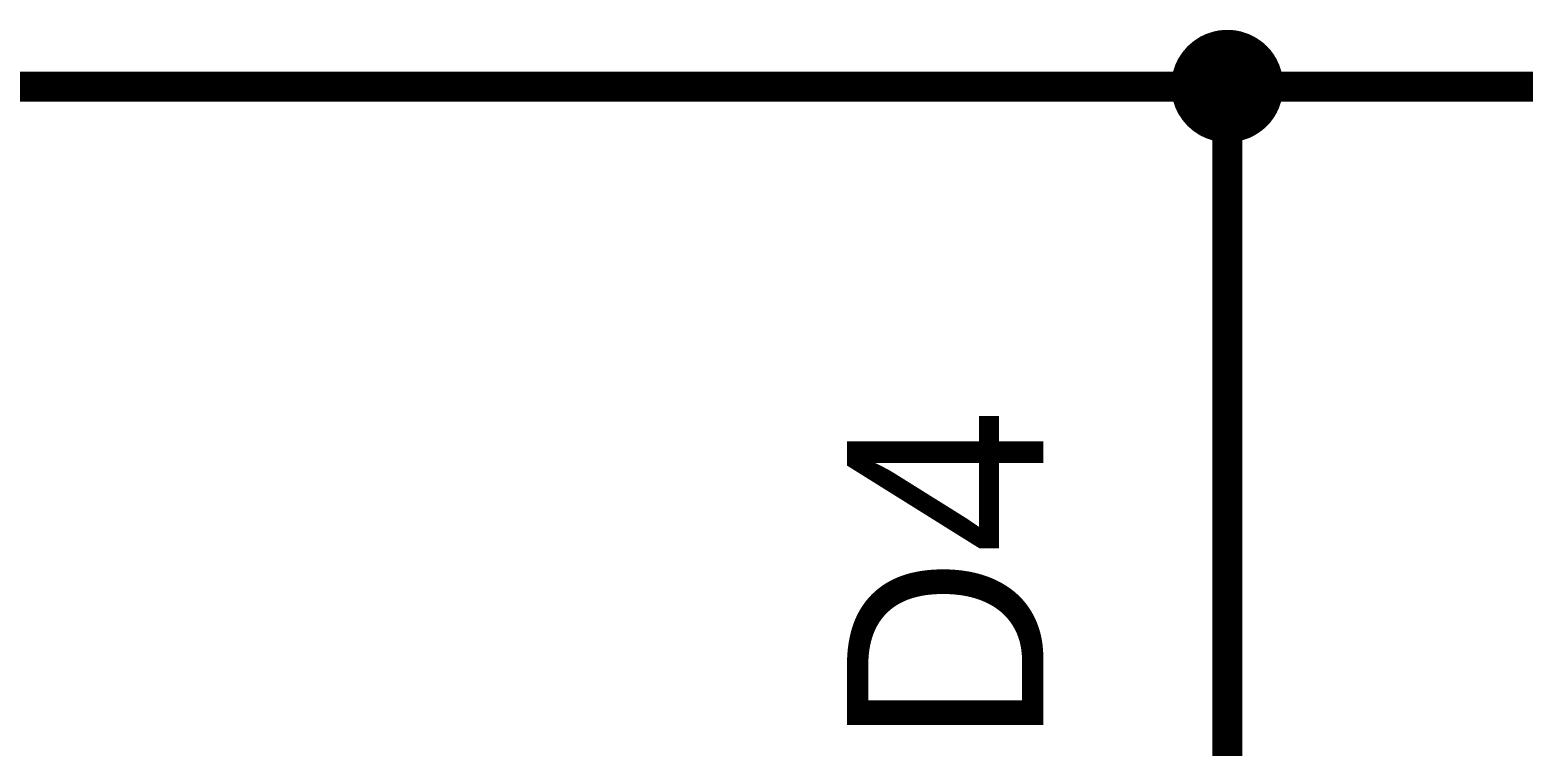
# Model space of a CAD drawing. Header units: millimetres. Extents: x 0 to 20.9, y 0 to 9.5.
# Drawn here: x 1.531 to 2.116, y 7.442 to 7.722 of the extents above; entities that cross this region are included whole.
import ezdxf

# ---------------------------------------------------------------- set-up
doc = ezdxf.new("R2010")
doc.units = ezdxf.units.MM
doc.header["$MEASUREMENT"] = 0
doc.layers.add('Sheet', color=255, linetype='Continuous')

msp = doc.modelspace()

# ---------------------------------------------------------------- linework, layer by layer
at = {"layer": 'Sheet'}
for points, const_width in [([(1.98006, 7.69995), (1.98006, 7.701), (1.98017, 7.70204), (1.98027, 7.70298), (1.98048, 7.70403), (1.98069, 7.70497), (1.981, 7.70591), (1.98131, 7.70685), (1.98163, 7.70779), (1.98205, 7.70862), (1.98246, 7.70956), (1.98299, 7.7104), (1.98351, 7.71113), (1.98403, 7.71196), (1.98466, 7.71269), (1.98528, 7.71342), (1.98591, 7.71416), (1.98664, 7.71478), (1.98737, 7.71541), (1.9881, 7.71603), (1.98894, 7.71656), (1.98967, 7.71708), (1.9905, 7.7176), (1.99144, 7.71802), (1.99228, 7.71844), (1.99322, 7.71875), (1.99416, 7.71906), (1.9951, 7.71938), (1.99604, 7.71959), (1.99708, 7.71979), (1.99802, 7.7199), (1.99907, 7.72), (2.00011, 7.72)], 0.0039), ([(1.98006, 7.69995), (1.98006, 7.701), (1.98017, 7.70204), (1.98027, 7.70298), (1.98048, 7.70403), (1.98069, 7.70497), (1.981, 7.70591), (1.98131, 7.70685), (1.98163, 7.70779), (1.98205, 7.70862), (1.98246, 7.70956), (1.98299, 7.7104), (1.98351, 7.71113), (1.98403, 7.71196), (1.98466, 7.71269), (1.98528, 7.71342), (1.98591, 7.71416), (1.98664, 7.71478), (1.98737, 7.71541), (1.9881, 7.71603), (1.98894, 7.71656), (1.98967, 7.71708), (1.9905, 7.7176), (1.99144, 7.71802), (1.99228, 7.71844), (1.99322, 7.71875), (1.99416, 7.71906), (1.9951, 7.71938), (1.99604, 7.71959), (1.99708, 7.71979), (1.99802, 7.7199), (1.99907, 7.72), (2.00011, 7.72)], 0.0039), ([(1.98006, 7.69995), (1.98006, 7.701), (1.98017, 7.70204), (1.98027, 7.70298), (1.98048, 7.70403), (1.98069, 7.70497), (1.981, 7.70591), (1.98131, 7.70685), (1.98163, 7.70779), (1.98205, 7.70862), (1.98246, 7.70956), (1.98299, 7.7104), (1.98351, 7.71113), (1.98403, 7.71196), (1.98466, 7.71269), (1.98528, 7.71342), (1.98591, 7.71416), (1.98664, 7.71478), (1.98737, 7.71541), (1.9881, 7.71603), (1.98894, 7.71656), (1.98967, 7.71708), (1.9905, 7.7176), (1.99144, 7.71802), (1.99228, 7.71844), (1.99322, 7.71875), (1.99416, 7.71906), (1.9951, 7.71938), (1.99604, 7.71959), (1.99708, 7.71979), (1.99802, 7.7199), (1.99907, 7.72), (2.00011, 7.72)], 0.0039), ([(1.98006, 7.69995), (1.98006, 7.701), (1.98017, 7.70204), (1.98027, 7.70298), (1.98048, 7.70403), (1.98069, 7.70497), (1.981, 7.70591), (1.98131, 7.70685), (1.98163, 7.70779), (1.98205, 7.70862), (1.98246, 7.70956), (1.98299, 7.7104), (1.98351, 7.71113), (1.98403, 7.71196), (1.98466, 7.71269), (1.98528, 7.71342), (1.98591, 7.71416), (1.98664, 7.71478), (1.98737, 7.71541), (1.9881, 7.71603), (1.98894, 7.71656), (1.98967, 7.71708), (1.9905, 7.7176), (1.99144, 7.71802), (1.99228, 7.71844), (1.99322, 7.71875), (1.99416, 7.71906), (1.9951, 7.71938), (1.99604, 7.71959), (1.99708, 7.71979), (1.99802, 7.7199), (1.99907, 7.72), (2.00011, 7.72)], 0.0039), ([(1.98006, 7.69995), (1.98006, 7.701), (1.98017, 7.70204), (1.98027, 7.70298), (1.98048, 7.70403), (1.98069, 7.70497), (1.981, 7.70591), (1.98131, 7.70685), (1.98163, 7.70779), (1.98205, 7.70862), (1.98246, 7.70956), (1.98299, 7.7104), (1.98351, 7.71113), (1.98403, 7.71196), (1.98466, 7.71269), (1.98528, 7.71342), (1.98591, 7.71416), (1.98664, 7.71478), (1.98737, 7.71541), (1.9881, 7.71603), (1.98894, 7.71656), (1.98967, 7.71708), (1.9905, 7.7176), (1.99144, 7.71802), (1.99228, 7.71844), (1.99322, 7.71875), (1.99416, 7.71906), (1.9951, 7.71938), (1.99604, 7.71959), (1.99708, 7.71979), (1.99802, 7.7199), (1.99907, 7.72), (2.00011, 7.72)], 0.0039), ([(1.98006, 7.69995), (1.98006, 7.701), (1.98017, 7.70204), (1.98027, 7.70298), (1.98048, 7.70403), (1.98069, 7.70497), (1.981, 7.70591), (1.98131, 7.70685), (1.98163, 7.70779), (1.98205, 7.70862), (1.98246, 7.70956), (1.98299, 7.7104), (1.98351, 7.71113), (1.98403, 7.71196), (1.98466, 7.71269), (1.98528, 7.71342), (1.98591, 7.71416), (1.98664, 7.71478), (1.98737, 7.71541), (1.9881, 7.71603), (1.98894, 7.71656), (1.98967, 7.71708), (1.9905, 7.7176), (1.99144, 7.71802), (1.99228, 7.71844), (1.99322, 7.71875), (1.99416, 7.71906), (1.9951, 7.71938), (1.99604, 7.71959), (1.99708, 7.71979), (1.99802, 7.7199), (1.99907, 7.72), (2.00011, 7.72)], 0.0039), ([(1.98006, 7.69995), (1.98006, 7.701), (1.98017, 7.70204), (1.98027, 7.70298), (1.98048, 7.70403), (1.98069, 7.70497), (1.981, 7.70591), (1.98131, 7.70685), (1.98163, 7.70779), (1.98205, 7.70862), (1.98246, 7.70956), (1.98299, 7.7104), (1.98351, 7.71113), (1.98403, 7.71196), (1.98466, 7.71269), (1.98528, 7.71342), (1.98591, 7.71416), (1.98664, 7.71478), (1.98737, 7.71541), (1.9881, 7.71603), (1.98894, 7.71656), (1.98967, 7.71708), (1.9905, 7.7176), (1.99144, 7.71802), (1.99228, 7.71844), (1.99322, 7.71875), (1.99416, 7.71906), (1.9951, 7.71938), (1.99604, 7.71959), (1.99708, 7.71979), (1.99802, 7.7199), (1.99907, 7.72), (2.00011, 7.72)], 0.0039), ([(1.98006, 7.69995), (1.98006, 7.701), (1.98017, 7.70204), (1.98027, 7.70298), (1.98048, 7.70403), (1.98069, 7.70497), (1.981, 7.70591), (1.98131, 7.70685), (1.98163, 7.70779), (1.98205, 7.70862), (1.98246, 7.70956), (1.98299, 7.7104), (1.98351, 7.71113), (1.98403, 7.71196), (1.98466, 7.71269), (1.98528, 7.71342), (1.98591, 7.71416), (1.98664, 7.71478), (1.98737, 7.71541), (1.9881, 7.71603), (1.98894, 7.71656), (1.98967, 7.71708), (1.9905, 7.7176), (1.99144, 7.71802), (1.99228, 7.71844), (1.99322, 7.71875), (1.99416, 7.71906), (1.9951, 7.71938), (1.99604, 7.71959), (1.99708, 7.71979), (1.99802, 7.7199), (1.99907, 7.72), (2.00011, 7.72)], 0.0039), ([(2.00011, 7.72), (2.00011, 7.72)], 0.0039), ([(2.00011, 7.72), (2.00115, 7.72), (2.0022, 7.7199), (2.00314, 7.71979), (2.00418, 7.71959), (2.00512, 7.71938), (2.00606, 7.71906), (2.007, 7.71875), (2.00794, 7.71844), (2.00878, 7.71802), (2.00961, 7.7176), (2.01045, 7.71708), (2.01128, 7.71656), (2.01201, 7.71603), (2.01285, 7.71541), (2.01358, 7.71478), (2.01421, 7.71416), (2.01494, 7.71342), (2.01557, 7.71269), (2.01609, 7.71196), (2.01671, 7.71113), (2.01713, 7.7104), (2.01765, 7.70956), (2.01807, 7.70862), (2.01849, 7.70779), (2.0188, 7.70685), (2.01912, 7.70591), (2.01943, 7.70497), (2.01964, 7.70403), (2.01985, 7.70298), (2.01995, 7.70204), (2.02006, 7.701), (2.02006, 7.69995)], 0.0039), ([(2.00011, 7.72), (2.00011, 7.72)], 0.0039), ([(2.00011, 7.72), (2.00115, 7.72), (2.0022, 7.7199), (2.00314, 7.71979), (2.00418, 7.71959), (2.00512, 7.71938), (2.00606, 7.71906), (2.007, 7.71875), (2.00794, 7.71844), (2.00878, 7.71802), (2.00961, 7.7176), (2.01045, 7.71708), (2.01128, 7.71656), (2.01201, 7.71603), (2.01285, 7.71541), (2.01358, 7.71478), (2.01421, 7.71416), (2.01494, 7.71342), (2.01557, 7.71269), (2.01609, 7.71196), (2.01671, 7.71113), (2.01713, 7.7104), (2.01765, 7.70956), (2.01807, 7.70862), (2.01849, 7.70779), (2.0188, 7.70685), (2.01912, 7.70591), (2.01943, 7.70497), (2.01964, 7.70403), (2.01985, 7.70298), (2.01995, 7.70204), (2.02006, 7.701), (2.02006, 7.69995)], 0.0039), ([(2.00011, 7.72), (2.00011, 7.72)], 0.0039), ([(2.00011, 7.72), (2.00115, 7.72), (2.0022, 7.7199), (2.00314, 7.71979), (2.00418, 7.71959), (2.00512, 7.71938), (2.00606, 7.71906), (2.007, 7.71875), (2.00794, 7.71844), (2.00878, 7.71802), (2.00961, 7.7176), (2.01045, 7.71708), (2.01128, 7.71656), (2.01201, 7.71603), (2.01285, 7.71541), (2.01358, 7.71478), (2.01421, 7.71416), (2.01494, 7.71342), (2.01557, 7.71269), (2.01609, 7.71196), (2.01671, 7.71113), (2.01713, 7.7104), (2.01765, 7.70956), (2.01807, 7.70862), (2.01849, 7.70779), (2.0188, 7.70685), (2.01912, 7.70591), (2.01943, 7.70497), (2.01964, 7.70403), (2.01985, 7.70298), (2.01995, 7.70204), (2.02006, 7.701), (2.02006, 7.69995)], 0.0039), ([(2.00011, 7.72), (2.00011, 7.72)], 0.0039), ([(2.00011, 7.72), (2.00115, 7.72), (2.0022, 7.7199), (2.00314, 7.71979), (2.00418, 7.71959), (2.00512, 7.71938), (2.00606, 7.71906), (2.007, 7.71875), (2.00794, 7.71844), (2.00878, 7.71802), (2.00961, 7.7176), (2.01045, 7.71708), (2.01128, 7.71656), (2.01201, 7.71603), (2.01285, 7.71541), (2.01358, 7.71478), (2.01421, 7.71416), (2.01494, 7.71342), (2.01557, 7.71269), (2.01609, 7.71196), (2.01671, 7.71113), (2.01713, 7.7104), (2.01765, 7.70956), (2.01807, 7.70862), (2.01849, 7.70779), (2.0188, 7.70685), (2.01912, 7.70591), (2.01943, 7.70497), (2.01964, 7.70403), (2.01985, 7.70298), (2.01995, 7.70204), (2.02006, 7.701), (2.02006, 7.69995)], 0.0039), ([(2.00011, 7.72), (2.00011, 7.72)], 0.0039), ([(2.00011, 7.72), (2.00115, 7.72), (2.0022, 7.7199), (2.00314, 7.71979), (2.00418, 7.71959), (2.00512, 7.71938), (2.00606, 7.71906), (2.007, 7.71875), (2.00794, 7.71844), (2.00878, 7.71802), (2.00961, 7.7176), (2.01045, 7.71708), (2.01128, 7.71656), (2.01201, 7.71603), (2.01285, 7.71541), (2.01358, 7.71478), (2.01421, 7.71416), (2.01494, 7.71342), (2.01557, 7.71269), (2.01609, 7.71196), (2.01671, 7.71113), (2.01713, 7.7104), (2.01765, 7.70956), (2.01807, 7.70862), (2.01849, 7.70779), (2.0188, 7.70685), (2.01912, 7.70591), (2.01943, 7.70497), (2.01964, 7.70403), (2.01985, 7.70298), (2.01995, 7.70204), (2.02006, 7.701), (2.02006, 7.69995)], 0.0039), ([(2.00011, 7.72), (2.00011, 7.72)], 0.0039), ([(2.00011, 7.72), (2.00115, 7.72), (2.0022, 7.7199), (2.00314, 7.71979), (2.00418, 7.71959), (2.00512, 7.71938), (2.00606, 7.71906), (2.007, 7.71875), (2.00794, 7.71844), (2.00878, 7.71802), (2.00961, 7.7176), (2.01045, 7.71708), (2.01128, 7.71656), (2.01201, 7.71603), (2.01285, 7.71541), (2.01358, 7.71478), (2.01421, 7.71416), (2.01494, 7.71342), (2.01557, 7.71269), (2.01609, 7.71196), (2.01671, 7.71113), (2.01713, 7.7104), (2.01765, 7.70956), (2.01807, 7.70862), (2.01849, 7.70779), (2.0188, 7.70685), (2.01912, 7.70591), (2.01943, 7.70497), (2.01964, 7.70403), (2.01985, 7.70298), (2.01995, 7.70204), (2.02006, 7.701), (2.02006, 7.69995)], 0.0039), ([(2.00011, 7.72), (2.00011, 7.72)], 0.0039), ([(2.00011, 7.72), (2.00115, 7.72), (2.0022, 7.7199), (2.00314, 7.71979), (2.00418, 7.71959), (2.00512, 7.71938), (2.00606, 7.71906), (2.007, 7.71875), (2.00794, 7.71844), (2.00878, 7.71802), (2.00961, 7.7176), (2.01045, 7.71708), (2.01128, 7.71656), (2.01201, 7.71603), (2.01285, 7.71541), (2.01358, 7.71478), (2.01421, 7.71416), (2.01494, 7.71342), (2.01557, 7.71269), (2.01609, 7.71196), (2.01671, 7.71113), (2.01713, 7.7104), (2.01765, 7.70956), (2.01807, 7.70862), (2.01849, 7.70779), (2.0188, 7.70685), (2.01912, 7.70591), (2.01943, 7.70497), (2.01964, 7.70403), (2.01985, 7.70298), (2.01995, 7.70204), (2.02006, 7.701), (2.02006, 7.69995)], 0.0039), ([(2.00011, 7.72), (2.00011, 7.72)], 0.0039), ([(2.00011, 7.72), (2.00115, 7.72), (2.0022, 7.7199), (2.00314, 7.71979), (2.00418, 7.71959), (2.00512, 7.71938), (2.00606, 7.71906), (2.007, 7.71875), (2.00794, 7.71844), (2.00878, 7.71802), (2.00961, 7.7176), (2.01045, 7.71708), (2.01128, 7.71656), (2.01201, 7.71603), (2.01285, 7.71541), (2.01358, 7.71478), (2.01421, 7.71416), (2.01494, 7.71342), (2.01557, 7.71269), (2.01609, 7.71196), (2.01671, 7.71113), (2.01713, 7.7104), (2.01765, 7.70956), (2.01807, 7.70862), (2.01849, 7.70779), (2.0188, 7.70685), (2.01912, 7.70591), (2.01943, 7.70497), (2.01964, 7.70403), (2.01985, 7.70298), (2.01995, 7.70204), (2.02006, 7.701), (2.02006, 7.69995)], 0.0039), ([(1.00079, 7.49925), (1.00079, 7.69974), (1.4001, 7.69974), (2.00074, 7.69974), (2.40005, 7.69974), (3.00069, 7.69974), (3.40084, 7.69974), (4.00064, 7.69974), (4.40079, 7.69974), (5.00059, 7.69974), (5.40074, 7.69974), (6.00054, 7.69974), (6.40069, 7.69974), (7.00049, 7.69974), (7.40064, 7.69974), (8.00044, 7.69974), (8.40059, 7.69974), (9.00039, 7.69974), (9.40054, 7.69974), (10.00034, 7.69974), (10.40049, 7.69974), (11.00029, 7.69974)], 0.0118), ([(2.00011, 7.69995), (2.00011, 7.49998)], 0.0118), ([(2.00011, 7.6799), (1.99907, 7.6799), (1.99802, 7.68001), (1.99708, 7.68011), (1.99604, 7.68032), (1.9951, 7.68053), (1.99416, 7.68084), (1.99322, 7.68116), (1.99228, 7.68147), (1.99144, 7.68189), (1.9905, 7.68231), (1.98967, 7.68283), (1.98894, 7.68335), (1.9881, 7.68387), (1.98737, 7.6845), (1.98664, 7.68513), (1.98591, 7.68575), (1.98528, 7.68648), (1.98466, 7.68721), (1.98403, 7.68795), (1.98351, 7.68878), (1.98299, 7.68951), (1.98246, 7.69035), (1.98205, 7.69129), (1.98163, 7.69212), (1.98131, 7.69306), (1.981, 7.694), (1.98069, 7.69494), (1.98048, 7.69588), (1.98027, 7.69693), (1.98017, 7.69787), (1.98006, 7.69891), (1.98006, 7.69995)], 0.0039), ([(1.98006, 7.69995), (1.98006, 7.69995)], 0.0039), ([(2.00011, 7.6799), (1.99907, 7.6799), (1.99802, 7.68001), (1.99708, 7.68011), (1.99604, 7.68032), (1.9951, 7.68053), (1.99416, 7.68084), (1.99322, 7.68116), (1.99228, 7.68147), (1.99144, 7.68189), (1.9905, 7.68231), (1.98967, 7.68283), (1.98894, 7.68335), (1.9881, 7.68387), (1.98737, 7.6845), (1.98664, 7.68513), (1.98591, 7.68575), (1.98528, 7.68648), (1.98466, 7.68721), (1.98403, 7.68795), (1.98351, 7.68878), (1.98299, 7.68951), (1.98246, 7.69035), (1.98205, 7.69129), (1.98163, 7.69212), (1.98131, 7.69306), (1.981, 7.694), (1.98069, 7.69494), (1.98048, 7.69588), (1.98027, 7.69693), (1.98017, 7.69787), (1.98006, 7.69891), (1.98006, 7.69995)], 0.0039), ([(1.98006, 7.69995), (1.98006, 7.69995)], 0.0039), ([(2.00011, 7.6799), (1.99907, 7.6799), (1.99802, 7.68001), (1.99708, 7.68011), (1.99604, 7.68032), (1.9951, 7.68053), (1.99416, 7.68084), (1.99322, 7.68116), (1.99228, 7.68147), (1.99144, 7.68189), (1.9905, 7.68231), (1.98967, 7.68283), (1.98894, 7.68335), (1.9881, 7.68387), (1.98737, 7.6845), (1.98664, 7.68513), (1.98591, 7.68575), (1.98528, 7.68648), (1.98466, 7.68721), (1.98403, 7.68795), (1.98351, 7.68878), (1.98299, 7.68951), (1.98246, 7.69035), (1.98205, 7.69129), (1.98163, 7.69212), (1.98131, 7.69306), (1.981, 7.694), (1.98069, 7.69494), (1.98048, 7.69588), (1.98027, 7.69693), (1.98017, 7.69787), (1.98006, 7.69891), (1.98006, 7.69995)], 0.0039), ([(1.98006, 7.69995), (1.98006, 7.69995)], 0.0039), ([(2.00011, 7.6799), (1.99907, 7.6799), (1.99802, 7.68001), (1.99708, 7.68011), (1.99604, 7.68032), (1.9951, 7.68053), (1.99416, 7.68084), (1.99322, 7.68116), (1.99228, 7.68147), (1.99144, 7.68189), (1.9905, 7.68231), (1.98967, 7.68283), (1.98894, 7.68335), (1.9881, 7.68387), (1.98737, 7.6845), (1.98664, 7.68513), (1.98591, 7.68575), (1.98528, 7.68648), (1.98466, 7.68721), (1.98403, 7.68795), (1.98351, 7.68878), (1.98299, 7.68951), (1.98246, 7.69035), (1.98205, 7.69129), (1.98163, 7.69212), (1.98131, 7.69306), (1.981, 7.694), (1.98069, 7.69494), (1.98048, 7.69588), (1.98027, 7.69693), (1.98017, 7.69787), (1.98006, 7.69891), (1.98006, 7.69995)], 0.0039), ([(1.98006, 7.69995), (1.98006, 7.69995)], 0.0039), ([(2.00011, 7.6799), (1.99907, 7.6799), (1.99802, 7.68001), (1.99708, 7.68011), (1.99604, 7.68032), (1.9951, 7.68053), (1.99416, 7.68084), (1.99322, 7.68116), (1.99228, 7.68147), (1.99144, 7.68189), (1.9905, 7.68231), (1.98967, 7.68283), (1.98894, 7.68335), (1.9881, 7.68387), (1.98737, 7.6845), (1.98664, 7.68513), (1.98591, 7.68575), (1.98528, 7.68648), (1.98466, 7.68721), (1.98403, 7.68795), (1.98351, 7.68878), (1.98299, 7.68951), (1.98246, 7.69035), (1.98205, 7.69129), (1.98163, 7.69212), (1.98131, 7.69306), (1.981, 7.694), (1.98069, 7.69494), (1.98048, 7.69588), (1.98027, 7.69693), (1.98017, 7.69787), (1.98006, 7.69891), (1.98006, 7.69995)], 0.0039), ([(1.98006, 7.69995), (1.98006, 7.69995)], 0.0039), ([(2.00011, 7.6799), (1.99907, 7.6799), (1.99802, 7.68001), (1.99708, 7.68011), (1.99604, 7.68032), (1.9951, 7.68053), (1.99416, 7.68084), (1.99322, 7.68116), (1.99228, 7.68147), (1.99144, 7.68189), (1.9905, 7.68231), (1.98967, 7.68283), (1.98894, 7.68335), (1.9881, 7.68387), (1.98737, 7.6845), (1.98664, 7.68513), (1.98591, 7.68575), (1.98528, 7.68648), (1.98466, 7.68721), (1.98403, 7.68795), (1.98351, 7.68878), (1.98299, 7.68951), (1.98246, 7.69035), (1.98205, 7.69129), (1.98163, 7.69212), (1.98131, 7.69306), (1.981, 7.694), (1.98069, 7.69494), (1.98048, 7.69588), (1.98027, 7.69693), (1.98017, 7.69787), (1.98006, 7.69891), (1.98006, 7.69995)], 0.0039), ([(1.98006, 7.69995), (1.98006, 7.69995)], 0.0039), ([(2.00011, 7.6799), (1.99907, 7.6799), (1.99802, 7.68001), (1.99708, 7.68011), (1.99604, 7.68032), (1.9951, 7.68053), (1.99416, 7.68084), (1.99322, 7.68116), (1.99228, 7.68147), (1.99144, 7.68189), (1.9905, 7.68231), (1.98967, 7.68283), (1.98894, 7.68335), (1.9881, 7.68387), (1.98737, 7.6845), (1.98664, 7.68513), (1.98591, 7.68575), (1.98528, 7.68648), (1.98466, 7.68721), (1.98403, 7.68795), (1.98351, 7.68878), (1.98299, 7.68951), (1.98246, 7.69035), (1.98205, 7.69129), (1.98163, 7.69212), (1.98131, 7.69306), (1.981, 7.694), (1.98069, 7.69494), (1.98048, 7.69588), (1.98027, 7.69693), (1.98017, 7.69787), (1.98006, 7.69891), (1.98006, 7.69995)], 0.0039), ([(1.98006, 7.69995), (1.98006, 7.69995)], 0.0039), ([(2.00011, 7.6799), (1.99907, 7.6799), (1.99802, 7.68001), (1.99708, 7.68011), (1.99604, 7.68032), (1.9951, 7.68053), (1.99416, 7.68084), (1.99322, 7.68116), (1.99228, 7.68147), (1.99144, 7.68189), (1.9905, 7.68231), (1.98967, 7.68283), (1.98894, 7.68335), (1.9881, 7.68387), (1.98737, 7.6845), (1.98664, 7.68513), (1.98591, 7.68575), (1.98528, 7.68648), (1.98466, 7.68721), (1.98403, 7.68795), (1.98351, 7.68878), (1.98299, 7.68951), (1.98246, 7.69035), (1.98205, 7.69129), (1.98163, 7.69212), (1.98131, 7.69306), (1.981, 7.694), (1.98069, 7.69494), (1.98048, 7.69588), (1.98027, 7.69693), (1.98017, 7.69787), (1.98006, 7.69891), (1.98006, 7.69995)], 0.0039), ([(1.98006, 7.69995), (1.98006, 7.69995)], 0.0039), ([(2.02006, 7.69995), (2.02006, 7.69891), (2.01995, 7.69787), (2.01985, 7.69693), (2.01964, 7.69588), (2.01943, 7.69494), (2.01912, 7.694), (2.0188, 7.69306), (2.01849, 7.69212), (2.01807, 7.69129), (2.01765, 7.69035), (2.01713, 7.68951), (2.01671, 7.68878), (2.01609, 7.68795), (2.01557, 7.68721), (2.01494, 7.68648), (2.01421, 7.68575), (2.01358, 7.68513), (2.01285, 7.6845), (2.01201, 7.68387), (2.01128, 7.68335), (2.01045, 7.68283), (2.00961, 7.68231), (2.00878, 7.68189), (2.00794, 7.68147), (2.007, 7.68116), (2.00606, 7.68084), (2.00512, 7.68053), (2.00418, 7.68032), (2.00314, 7.68011), (2.0022, 7.68001), (2.00115, 7.6799), (2.00011, 7.6799)], 0.0039), ([(2.02006, 7.69995), (2.02006, 7.69891), (2.01995, 7.69787), (2.01985, 7.69693), (2.01964, 7.69588), (2.01943, 7.69494), (2.01912, 7.694), (2.0188, 7.69306), (2.01849, 7.69212), (2.01807, 7.69129), (2.01765, 7.69035), (2.01713, 7.68951), (2.01671, 7.68878), (2.01609, 7.68795), (2.01557, 7.68721), (2.01494, 7.68648), (2.01421, 7.68575), (2.01358, 7.68513), (2.01285, 7.6845), (2.01201, 7.68387), (2.01128, 7.68335), (2.01045, 7.68283), (2.00961, 7.68231), (2.00878, 7.68189), (2.00794, 7.68147), (2.007, 7.68116), (2.00606, 7.68084), (2.00512, 7.68053), (2.00418, 7.68032), (2.00314, 7.68011), (2.0022, 7.68001), (2.00115, 7.6799), (2.00011, 7.6799)], 0.0039), ([(2.02006, 7.69995), (2.02006, 7.69891), (2.01995, 7.69787), (2.01985, 7.69693), (2.01964, 7.69588), (2.01943, 7.69494), (2.01912, 7.694), (2.0188, 7.69306), (2.01849, 7.69212), (2.01807, 7.69129), (2.01765, 7.69035), (2.01713, 7.68951), (2.01671, 7.68878), (2.01609, 7.68795), (2.01557, 7.68721), (2.01494, 7.68648), (2.01421, 7.68575), (2.01358, 7.68513), (2.01285, 7.6845), (2.01201, 7.68387), (2.01128, 7.68335), (2.01045, 7.68283), (2.00961, 7.68231), (2.00878, 7.68189), (2.00794, 7.68147), (2.007, 7.68116), (2.00606, 7.68084), (2.00512, 7.68053), (2.00418, 7.68032), (2.00314, 7.68011), (2.0022, 7.68001), (2.00115, 7.6799), (2.00011, 7.6799)], 0.0039), ([(2.02006, 7.69995), (2.02006, 7.69891), (2.01995, 7.69787), (2.01985, 7.69693), (2.01964, 7.69588), (2.01943, 7.69494), (2.01912, 7.694), (2.0188, 7.69306), (2.01849, 7.69212), (2.01807, 7.69129), (2.01765, 7.69035), (2.01713, 7.68951), (2.01671, 7.68878), (2.01609, 7.68795), (2.01557, 7.68721), (2.01494, 7.68648), (2.01421, 7.68575), (2.01358, 7.68513), (2.01285, 7.6845), (2.01201, 7.68387), (2.01128, 7.68335), (2.01045, 7.68283), (2.00961, 7.68231), (2.00878, 7.68189), (2.00794, 7.68147), (2.007, 7.68116), (2.00606, 7.68084), (2.00512, 7.68053), (2.00418, 7.68032), (2.00314, 7.68011), (2.0022, 7.68001), (2.00115, 7.6799), (2.00011, 7.6799)], 0.0039), ([(2.02006, 7.69995), (2.02006, 7.69891), (2.01995, 7.69787), (2.01985, 7.69693), (2.01964, 7.69588), (2.01943, 7.69494), (2.01912, 7.694), (2.0188, 7.69306), (2.01849, 7.69212), (2.01807, 7.69129), (2.01765, 7.69035), (2.01713, 7.68951), (2.01671, 7.68878), (2.01609, 7.68795), (2.01557, 7.68721), (2.01494, 7.68648), (2.01421, 7.68575), (2.01358, 7.68513), (2.01285, 7.6845), (2.01201, 7.68387), (2.01128, 7.68335), (2.01045, 7.68283), (2.00961, 7.68231), (2.00878, 7.68189), (2.00794, 7.68147), (2.007, 7.68116), (2.00606, 7.68084), (2.00512, 7.68053), (2.00418, 7.68032), (2.00314, 7.68011), (2.0022, 7.68001), (2.00115, 7.6799), (2.00011, 7.6799)], 0.0039), ([(2.02006, 7.69995), (2.02006, 7.69891), (2.01995, 7.69787), (2.01985, 7.69693), (2.01964, 7.69588), (2.01943, 7.69494), (2.01912, 7.694), (2.0188, 7.69306), (2.01849, 7.69212), (2.01807, 7.69129), (2.01765, 7.69035), (2.01713, 7.68951), (2.01671, 7.68878), (2.01609, 7.68795), (2.01557, 7.68721), (2.01494, 7.68648), (2.01421, 7.68575), (2.01358, 7.68513), (2.01285, 7.6845), (2.01201, 7.68387), (2.01128, 7.68335), (2.01045, 7.68283), (2.00961, 7.68231), (2.00878, 7.68189), (2.00794, 7.68147), (2.007, 7.68116), (2.00606, 7.68084), (2.00512, 7.68053), (2.00418, 7.68032), (2.00314, 7.68011), (2.0022, 7.68001), (2.00115, 7.6799), (2.00011, 7.6799)], 0.0039), ([(2.02006, 7.69995), (2.02006, 7.69891), (2.01995, 7.69787), (2.01985, 7.69693), (2.01964, 7.69588), (2.01943, 7.69494), (2.01912, 7.694), (2.0188, 7.69306), (2.01849, 7.69212), (2.01807, 7.69129), (2.01765, 7.69035), (2.01713, 7.68951), (2.01671, 7.68878), (2.01609, 7.68795), (2.01557, 7.68721), (2.01494, 7.68648), (2.01421, 7.68575), (2.01358, 7.68513), (2.01285, 7.6845), (2.01201, 7.68387), (2.01128, 7.68335), (2.01045, 7.68283), (2.00961, 7.68231), (2.00878, 7.68189), (2.00794, 7.68147), (2.007, 7.68116), (2.00606, 7.68084), (2.00512, 7.68053), (2.00418, 7.68032), (2.00314, 7.68011), (2.0022, 7.68001), (2.00115, 7.6799), (2.00011, 7.6799)], 0.0039), ([(2.02006, 7.69995), (2.02006, 7.69891), (2.01995, 7.69787), (2.01985, 7.69693), (2.01964, 7.69588), (2.01943, 7.69494), (2.01912, 7.694), (2.0188, 7.69306), (2.01849, 7.69212), (2.01807, 7.69129), (2.01765, 7.69035), (2.01713, 7.68951), (2.01671, 7.68878), (2.01609, 7.68795), (2.01557, 7.68721), (2.01494, 7.68648), (2.01421, 7.68575), (2.01358, 7.68513), (2.01285, 7.6845), (2.01201, 7.68387), (2.01128, 7.68335), (2.01045, 7.68283), (2.00961, 7.68231), (2.00878, 7.68189), (2.00794, 7.68147), (2.007, 7.68116), (2.00606, 7.68084), (2.00512, 7.68053), (2.00418, 7.68032), (2.00314, 7.68011), (2.0022, 7.68001), (2.00115, 7.6799), (2.00011, 7.6799)], 0.0039), ([(2.02006, 7.69995), (2.02006, 7.69995), (2.02006, 7.69995), (2.02006, 7.69995), (2.02006, 7.69995), (2.02006, 7.69995), (2.02006, 7.69995), (2.02006, 7.69995), (2.02006, 7.69995), (2.02006, 7.69995), (2.02006, 7.69995), (2.02006, 7.69995), (2.02006, 7.69995), (2.02006, 7.69995), (2.02006, 7.69995), (2.02006, 7.69995), (2.02006, 7.69995), (2.02006, 7.69995), (2.02006, 7.69995), (2.02006, 7.69995), (2.02006, 7.69995), (2.02006, 7.69995), (2.02006, 7.69995), (2.02006, 7.69995), (2.02006, 7.69995), (2.02006, 7.69995), (2.02006, 7.69995), (2.02006, 7.69995), (2.02006, 7.69995), (2.02006, 7.69995), (2.02006, 7.69995), (2.02006, 7.69995), (2.02006, 7.69995)], 0.0039), ([(2.02006, 7.69995), (2.02006, 7.69995)], 0.0039), ([(2.02006, 7.69995), (2.02006, 7.69995), (2.02006, 7.69995), (2.02006, 7.69995), (2.02006, 7.69995), (2.02006, 7.69995), (2.02006, 7.69995), (2.02006, 7.69995), (2.02006, 7.69995), (2.02006, 7.69995), (2.02006, 7.69995), (2.02006, 7.69995), (2.02006, 7.69995), (2.02006, 7.69995), (2.02006, 7.69995), (2.02006, 7.69995), (2.02006, 7.69995), (2.02006, 7.69995), (2.02006, 7.69995), (2.02006, 7.69995), (2.02006, 7.69995), (2.02006, 7.69995), (2.02006, 7.69995), (2.02006, 7.69995), (2.02006, 7.69995), (2.02006, 7.69995), (2.02006, 7.69995), (2.02006, 7.69995), (2.02006, 7.69995), (2.02006, 7.69995), (2.02006, 7.69995), (2.02006, 7.69995), (2.02006, 7.69995)], 0.0039), ([(2.02006, 7.69995), (2.02006, 7.69995)], 0.0039), ([(2.02006, 7.69995), (2.02006, 7.69995), (2.02006, 7.69995), (2.02006, 7.69995), (2.02006, 7.69995), (2.02006, 7.69995), (2.02006, 7.69995), (2.02006, 7.69995), (2.02006, 7.69995), (2.02006, 7.69995), (2.02006, 7.69995), (2.02006, 7.69995), (2.02006, 7.69995), (2.02006, 7.69995), (2.02006, 7.69995), (2.02006, 7.69995), (2.02006, 7.69995), (2.02006, 7.69995), (2.02006, 7.69995), (2.02006, 7.69995), (2.02006, 7.69995), (2.02006, 7.69995), (2.02006, 7.69995), (2.02006, 7.69995), (2.02006, 7.69995), (2.02006, 7.69995), (2.02006, 7.69995), (2.02006, 7.69995), (2.02006, 7.69995), (2.02006, 7.69995), (2.02006, 7.69995), (2.02006, 7.69995), (2.02006, 7.69995)], 0.0039), ([(2.02006, 7.69995), (2.02006, 7.69995)], 0.0039), ([(2.02006, 7.69995), (2.02006, 7.69995), (2.02006, 7.69995), (2.02006, 7.69995), (2.02006, 7.69995), (2.02006, 7.69995), (2.02006, 7.69995), (2.02006, 7.69995), (2.02006, 7.69995), (2.02006, 7.69995), (2.02006, 7.69995), (2.02006, 7.69995), (2.02006, 7.69995), (2.02006, 7.69995), (2.02006, 7.69995), (2.02006, 7.69995), (2.02006, 7.69995), (2.02006, 7.69995), (2.02006, 7.69995), (2.02006, 7.69995), (2.02006, 7.69995), (2.02006, 7.69995), (2.02006, 7.69995), (2.02006, 7.69995), (2.02006, 7.69995), (2.02006, 7.69995), (2.02006, 7.69995), (2.02006, 7.69995), (2.02006, 7.69995), (2.02006, 7.69995), (2.02006, 7.69995), (2.02006, 7.69995), (2.02006, 7.69995)], 0.0039), ([(2.02006, 7.69995), (2.02006, 7.69995)], 0.0039), ([(2.02006, 7.69995), (2.02006, 7.69995), (2.02006, 7.69995), (2.02006, 7.69995), (2.02006, 7.69995), (2.02006, 7.69995), (2.02006, 7.69995), (2.02006, 7.69995), (2.02006, 7.69995), (2.02006, 7.69995), (2.02006, 7.69995), (2.02006, 7.69995), (2.02006, 7.69995), (2.02006, 7.69995), (2.02006, 7.69995), (2.02006, 7.69995), (2.02006, 7.69995), (2.02006, 7.69995), (2.02006, 7.69995), (2.02006, 7.69995), (2.02006, 7.69995), (2.02006, 7.69995), (2.02006, 7.69995), (2.02006, 7.69995), (2.02006, 7.69995), (2.02006, 7.69995), (2.02006, 7.69995), (2.02006, 7.69995), (2.02006, 7.69995), (2.02006, 7.69995), (2.02006, 7.69995), (2.02006, 7.69995), (2.02006, 7.69995)], 0.0039), ([(2.02006, 7.69995), (2.02006, 7.69995)], 0.0039), ([(2.02006, 7.69995), (2.02006, 7.69995), (2.02006, 7.69995), (2.02006, 7.69995), (2.02006, 7.69995), (2.02006, 7.69995), (2.02006, 7.69995), (2.02006, 7.69995), (2.02006, 7.69995), (2.02006, 7.69995), (2.02006, 7.69995), (2.02006, 7.69995), (2.02006, 7.69995), (2.02006, 7.69995), (2.02006, 7.69995), (2.02006, 7.69995), (2.02006, 7.69995), (2.02006, 7.69995), (2.02006, 7.69995), (2.02006, 7.69995), (2.02006, 7.69995), (2.02006, 7.69995), (2.02006, 7.69995), (2.02006, 7.69995), (2.02006, 7.69995), (2.02006, 7.69995), (2.02006, 7.69995), (2.02006, 7.69995), (2.02006, 7.69995), (2.02006, 7.69995), (2.02006, 7.69995), (2.02006, 7.69995), (2.02006, 7.69995)], 0.0039), ([(2.02006, 7.69995), (2.02006, 7.69995)], 0.0039), ([(2.02006, 7.69995), (2.02006, 7.69995), (2.02006, 7.69995), (2.02006, 7.69995), (2.02006, 7.69995), (2.02006, 7.69995), (2.02006, 7.69995), (2.02006, 7.69995), (2.02006, 7.69995), (2.02006, 7.69995), (2.02006, 7.69995), (2.02006, 7.69995), (2.02006, 7.69995), (2.02006, 7.69995), (2.02006, 7.69995), (2.02006, 7.69995), (2.02006, 7.69995), (2.02006, 7.69995), (2.02006, 7.69995), (2.02006, 7.69995), (2.02006, 7.69995), (2.02006, 7.69995), (2.02006, 7.69995), (2.02006, 7.69995), (2.02006, 7.69995), (2.02006, 7.69995), (2.02006, 7.69995), (2.02006, 7.69995), (2.02006, 7.69995), (2.02006, 7.69995), (2.02006, 7.69995), (2.02006, 7.69995), (2.02006, 7.69995)], 0.0039), ([(2.02006, 7.69995), (2.02006, 7.69995)], 0.0039), ([(2.02006, 7.69995), (2.02006, 7.69995), (2.02006, 7.69995), (2.02006, 7.69995), (2.02006, 7.69995), (2.02006, 7.69995), (2.02006, 7.69995), (2.02006, 7.69995), (2.02006, 7.69995), (2.02006, 7.69995), (2.02006, 7.69995), (2.02006, 7.69995), (2.02006, 7.69995), (2.02006, 7.69995), (2.02006, 7.69995), (2.02006, 7.69995), (2.02006, 7.69995), (2.02006, 7.69995), (2.02006, 7.69995), (2.02006, 7.69995), (2.02006, 7.69995), (2.02006, 7.69995), (2.02006, 7.69995), (2.02006, 7.69995), (2.02006, 7.69995), (2.02006, 7.69995), (2.02006, 7.69995), (2.02006, 7.69995), (2.02006, 7.69995), (2.02006, 7.69995), (2.02006, 7.69995), (2.02006, 7.69995), (2.02006, 7.69995)], 0.0039), ([(2.02006, 7.69995), (2.02006, 7.69995)], 0.0039), ([(2.00011, 7.40151), (2.00011, 7.49998)], 0.0118)]:
    msp.add_lwpolyline(points, dxfattribs=dict(at, const_width=const_width))
at = {"layer": 'Sheet', "const_width": 0.02}
msp.add_lwpolyline([(1.99, 7.7, 1), (2.01, 7.7, 1)], format="xyb", close=True, dxfattribs=at)

# ---------------------------------------------------------------- texts
at = {"layer": 'Sheet'}
for s, p in [('4', (1.92806, 7.5168)), ('D', (1.92806, 7.44161))]:
    msp.add_text(s, height=0.07686, rotation=90, dxfattribs=at).set_placement(p)

doc.saveas('drawing.dxf')
